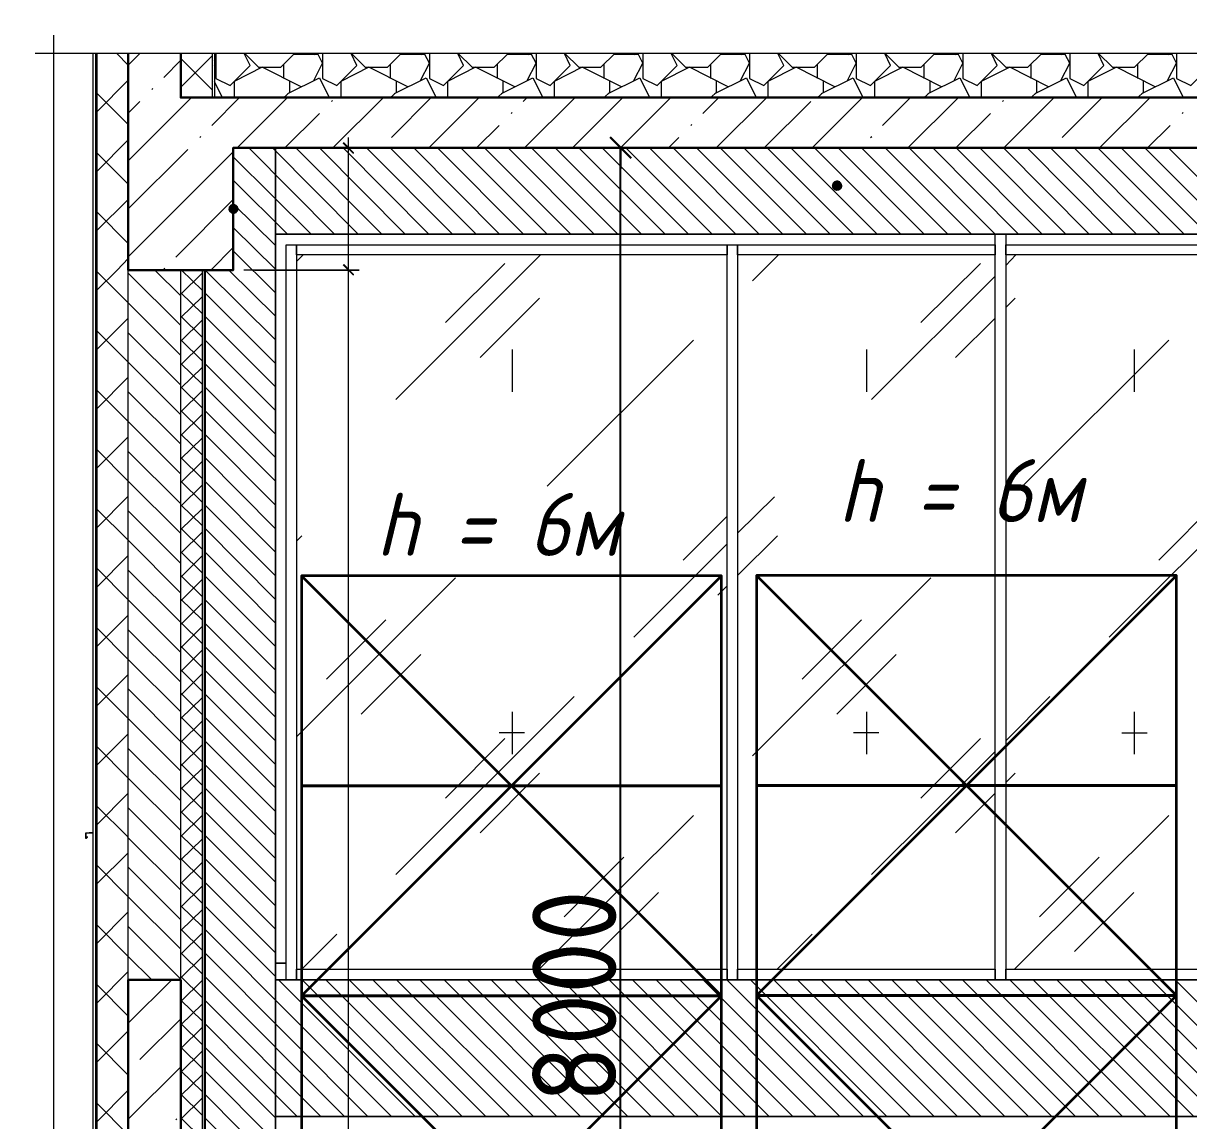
# Model space of a CAD drawing. Header units: millimetres. Extents: x -356862 to 418287, y 0 to 839748.
# Drawn here: x 315538 to 321085, y 800855 to 806081 of the extents above; entities that cross this region are included whole.
import ezdxf

# ---------------------------------------------------------------- set-up
doc = ezdxf.new("R2010")
doc.units = ezdxf.units.MM
doc.layers.add('0) строит. леса', color=20, linetype='Continuous', lineweight=30)
doc.layers.add('PDF _Геометрия', color=7, linetype='Continuous', true_color=0xbababa)
doc.layers.add('PDF _Сплошная заливка', color=7, linetype='Continuous', true_color=0xf50000)
doc.styles.add('ISOCPEUR_I', font='isocpeui.ttf', dxfattribs={"width": 0.9, "height": 2.5})
doc.styles.add('СПДС', font='isocpeur.ttf', dxfattribs={"width": 0.9})
doc.dimstyles.new('Размера А3', dxfattribs={"dimtxt": 200, "dimasz": 100, "dimexe": 70, "dimexo": 100, "dimgap": 20, "dimtad": 1, "dimdec": 0, "dimrnd": 10, "dimzin": 0, "dimdsep": 46, "dimtxsty": 'СПДС', "dimblk": 'ARROWHEAD_6', "dimcen": 1, "dimclrd": 256, "dimclre": 256, "dimclrt": 256, "dimazin": 0, "dimtfac": 1, "dimtdec": 0, "dimtmove": 2, "dimatfit": 3, "dimfxl": 1, "dimtolj": 1, "dimtzin": 0, "dimarcsym": 0})

# ---------------------------------------------------------------- blocks, each defined once
blk = doc.blocks.new('ARROWHEAD_6')
at = {"color": 0, "linetype": 'Continuous'}
for p, q in [((0, 0), (-1, 0)), ((-0.5, -0.5), (0.5, 0.5))]:
    blk.add_line(p, q, dxfattribs=at)
blk = doc.blocks.new('*D14016')
at = {"layer": '0) строит. леса', "lineweight": -2, "transparency": 16777216}
for p, q in [((318844.4, 805488), (318310.7, 805488)), ((318844.4, 797405.5), (318310.7, 797405.5))]:
    blk.add_line(p, q, dxfattribs=at)
at = {"layer": '0) строит. леса', "color": 18, "lineweight": -2, "true_color": 0x000000, "transparency": 16777216}
blk.add_line((318380.7, 797505.5), (318380.7, 805388), dxfattribs=at)
at = {"layer": 'Defpoints', "color": 0, "transparency": 16777216}
for p in [(318380.7, 805488), (318944.4, 805488), (318944.4, 797405.5)]:
    blk.add_point(p, dxfattribs=at)
at = {"layer": '0) строит. леса', "color": 18, "lineweight": -2, "true_color": 0x000000, "transparency": 16777216, "xscale": 100, "yscale": 100, "zscale": 100}
for p, rotation in [((318380.7, 805488), 90), ((318380.7, 797405.5), 270)]:
    blk.add_blockref('ARROWHEAD_6', p, dxfattribs=dict(at, rotation=rotation))
at = {"layer": '0) строит. леса', "color": 18, "true_color": 0x000000, "transparency": 16777216, "insert": (318160.7, 801446.8), "char_height": 400, "attachment_point": 5, "rotation": 90, "style": 'СПДС'}
blk.add_mtext('\\A1;8000', dxfattribs=at)

msp = doc.modelspace()

# ---------------------------------------------------------------- linework, layer by layer
at = {"color": 1, "lineweight": 35}
for points in [[(316861.5817, 802449.4637), (318861.5817, 802449.4637), (318861.5817, 803449.4637), (316861.5817, 803449.4637)], [(319027.3804, 802451.3377), (321027.3804, 802451.3377), (321027.3804, 803451.3377), (319027.3804, 803451.3377)], [(316861.5817, 801449.4637), (318861.5817, 801449.4637), (318861.5817, 802449.4637), (316861.5817, 802449.4637)], [(319027.3804, 801451.3377), (321027.3804, 801451.3377), (321027.3804, 802451.3377), (319027.3804, 802451.3377)], [(316861.5817, 800449.4637), (318861.5817, 800449.4637), (318861.5817, 801449.4637), (316861.5817, 801449.4637)], [(319027.3804, 800451.3377), (321027.3804, 800451.3377), (321027.3804, 801451.3377), (319027.3804, 801451.3377)]]:
    msp.add_lwpolyline(points, close=True, dxfattribs=at)
for points in [[(316861.5817, 801449.4637), (318861.5817, 803449.4637)], [(316861.5817, 803449.4637), (318861.5817, 801449.4637)], [(319027.3804, 801451.3377), (321027.3804, 803451.3377)], [(319027.3804, 803451.3377), (321027.3804, 801451.3377)], [(316861.5817, 799449.4637), (318861.5817, 801449.4637)], [(316861.5817, 801449.4637), (318861.5817, 799449.4637)], [(319027.3804, 799451.3377), (321027.3804, 801451.3377)], [(319027.3804, 801451.3377), (321027.3804, 799451.3377)]]:
    msp.add_lwpolyline(points, dxfattribs=at)
at = {"layer": 'PDF _Геометрия', "color": 7, "lineweight": 5}
for points in [[(332691.1638, 805936.7764), (332604.3695, 805936.7764), (324214.9542, 805936.7764), (324178.9663, 806080.728), (324106.9905, 805790.7078), (324071.0026, 805936.7764), (315681.5872, 805936.7764), (315594.7929, 805936.7764)], [(315681.5872, 806023.5707), (315681.5872, 805936.7764), (315681.5872, 799456.8369), (315537.6356, 799420.849), (315825.5388, 799348.8732), (315681.5872, 799312.8853), (315681.5872, 792835.0627), (315681.5872, 792748.2683)], [(315886.93, 805936.7764), (315886.93, 798895.849), (315886.93, 798144.3369), (315886.93, 798616.4135), (315886.93, 798646.0506), (315681.5872, 798641.8167)], [(315867.8776, 805936.7764), (315867.8776, 798895.849), (315886.93, 798895.849)], [(315882.6961, 798895.849), (315882.6961, 805936.7764)], [(316037.2324, 804905.8288), (316037.2324, 805487.9861)], [(316737.938, 805487.9861), (316737.938, 805077.3006), (321539.1477, 805077.3006)], [(316788.7445, 801605.5264), (316737.938, 801605.5264)], [(321539.1477, 801525.0828), (316737.938, 801525.0828), (316737.938, 800875.1836), (321539.1477, 800875.1836)]]:
    msp.add_lwpolyline(points, dxfattribs=at)
at = {"layer": 'PDF _Геометрия', "color": 8, "lineweight": 9, "true_color": 0x808080}
for points in [[(315982.1921, 805936.7764), (316037.2324, 805881.7361), (316092.2727, 805936.7764)], [(316454.2687, 805936.7764), (316454.2687, 805818.228), (316522.0106, 805784.357), (316617.2727, 805879.6191), (316589.7526, 805936.7764)], [(316591.8695, 805936.7764), (316657.4945, 805871.1514), (316763.3413, 805871.1514), (316828.9663, 805936.7764)], [(316919.9945, 805807.6433), (316962.3332, 805890.2038), (316941.1638, 805932.5425), (316826.8493, 805932.5425)], [(316917.8776, 805936.7764), (316924.2284, 805932.5425), (316928.4622, 805936.7764)], [(316962.3332, 805936.7764), (316962.3332, 805818.228), (317030.0751, 805784.357), (317125.3372, 805879.6191), (317097.8171, 805936.7764)], [(317099.934, 805936.7764), (317165.559, 805871.1514), (317271.4058, 805871.1514), (317337.0308, 805936.7764)], [(317428.059, 805807.6433), (317470.3977, 805890.2038), (317449.2284, 805932.5425), (317334.9138, 805932.5425)], [(317425.9421, 805936.7764), (317434.4098, 805932.5425), (317436.5268, 805936.7764)], [(317470.3977, 805936.7764), (317470.3977, 805818.228), (317538.1397, 805784.357), (317633.4018, 805879.6191), (317605.8816, 805936.7764)], [(317607.9985, 805936.7764), (317673.6235, 805871.1514), (317779.4703, 805871.1514), (317845.0953, 805936.7764)], [(317936.1235, 805807.6433), (317978.4622, 805890.2038), (317957.2929, 805932.5425), (317842.9784, 805932.5425)], [(317934.0066, 805936.7764), (317942.4743, 805932.5425), (317944.5913, 805936.7764)], [(317978.4622, 805936.7764), (317978.4622, 805818.228), (318046.2042, 805784.357), (318141.4663, 805879.6191), (318113.9461, 805936.7764)], [(318116.063, 805936.7764), (318181.688, 805871.1514), (318287.5348, 805871.1514), (318353.1598, 805936.7764)], [(318444.188, 805807.6433), (318486.5268, 805890.2038), (318465.3574, 805932.5425), (318351.0429, 805932.5425)], [(318442.0711, 805936.7764), (318450.5388, 805932.5425), (318452.6558, 805936.7764)], [(318486.5268, 805936.7764), (318486.5268, 805818.228), (318554.2687, 805784.357), (318649.5308, 805879.6191), (318622.0106, 805936.7764)], [(318624.1276, 805936.7764), (318689.7526, 805871.1514), (318795.5993, 805871.1514), (318861.2243, 805936.7764)], [(318952.2526, 805807.6433), (318994.5913, 805890.2038), (318973.4219, 805932.5425), (318859.1074, 805932.5425)], [(318950.1356, 805936.7764), (318958.6034, 805932.5425), (318960.7203, 805936.7764)], [(318994.5913, 805936.7764), (318994.5913, 805818.228), (319062.3332, 805784.357), (319157.5953, 805879.6191), (319130.0751, 805936.7764)], [(319132.1921, 805936.7764), (319197.8171, 805871.1514), (319303.6638, 805871.1514), (319369.2888, 805936.7764)], [(319460.3171, 805807.6433), (319502.6558, 805890.2038), (319481.4864, 805932.5425), (319367.1719, 805932.5425)], [(319458.2001, 805936.7764), (319466.6679, 805932.5425), (319468.7848, 805936.7764)], [(319502.6558, 805936.7764), (319502.6558, 805818.228), (319570.3977, 805784.357), (319665.6598, 805879.6191), (319638.1397, 805936.7764)], [(319640.2566, 805936.7764), (319705.8816, 805871.1514), (319811.7284, 805871.1514), (319877.3534, 805936.7764)], [(319968.3816, 805807.6433), (320010.7203, 805890.2038), (319989.5509, 805932.5425), (319875.2364, 805932.5425)], [(319966.2647, 805936.7764), (319974.7324, 805932.5425), (319976.8493, 805936.7764)], [(320010.7203, 805936.7764), (320010.7203, 805818.228), (320078.4622, 805784.357), (320173.7243, 805879.6191), (320146.2042, 805936.7764)], [(320148.3211, 805936.7764), (320213.9461, 805871.1514), (320319.7929, 805871.1514), (320385.4179, 805936.7764)], [(320476.4461, 805807.6433), (320518.7848, 805890.2038), (320497.6155, 805932.5425), (320383.3009, 805932.5425)], [(320474.3292, 805936.7764), (320482.7969, 805932.5425), (320484.9138, 805936.7764)], [(320518.7848, 805936.7764), (320518.7848, 805818.228), (320586.5268, 805784.357), (320681.7888, 805879.6191), (320654.2687, 805936.7764)], [(320656.3856, 805936.7764), (320722.0106, 805871.1514), (320827.8574, 805871.1514), (320893.4824, 805936.7764)], [(320984.5106, 805807.6433), (321026.8493, 805890.2038), (321005.68, 805932.5425), (320891.3655, 805932.5425)], [(320982.3937, 805936.7764), (320990.8614, 805932.5425), (320992.9784, 805936.7764)], [(321026.8493, 805936.7764), (321026.8493, 805818.228), (321094.5913, 805784.357), (321191.9703, 805879.6191), (321162.3332, 805936.7764)], [(316206.5872, 805822.4619), (316287.0308, 805905.0224)], [(316287.0308, 805775.8893), (316437.3332, 805926.1917)], [(316437.3332, 805763.1877), (316287.0308, 805913.4901)], [(316447.9179, 805879.6191), (316454.2687, 805890.2038), (316447.9179, 805902.9054)], [(316778.1598, 805818.228), (316778.1598, 805883.853)], [(317286.2243, 805818.228), (317286.2243, 805883.853)], [(317794.2888, 805818.228), (317794.2888, 805883.853)], [(318302.3534, 805818.228), (318302.3534, 805883.853)], [(318810.4179, 805818.228), (318810.4179, 805883.853)], [(319318.4824, 805818.228), (319318.4824, 805883.853)], [(319826.5469, 805818.228), (319826.5469, 805883.853)], [(320334.6114, 805818.228), (320334.6114, 805883.853)], [(320842.6759, 805818.228), (320842.6759, 805883.853)], [(316860.7203, 805778.0062), (316674.43, 805871.1514), (316541.063, 805803.4094), (316541.063, 805727.1998)], [(316797.2122, 805746.2522), (316947.5147, 805820.3449), (316994.0872, 805727.1998)], [(317368.7848, 805778.0062), (317182.4945, 805871.1514), (317049.1276, 805803.4094), (317049.1276, 805727.1998)], [(317305.2768, 805746.2522), (317455.5792, 805820.3449), (317502.1518, 805727.1998)], [(317876.8493, 805778.0062), (317690.559, 805871.1514), (317557.1921, 805803.4094), (317557.1921, 805727.1998)], [(317813.3413, 805746.2522), (317963.6437, 805820.3449), (318010.2163, 805727.1998)], [(318384.9138, 805778.0062), (318198.6235, 805871.1514), (318065.2566, 805803.4094), (318065.2566, 805727.1998)], [(318321.4058, 805746.2522), (318471.7082, 805820.3449), (318518.2808, 805727.1998)], [(318892.9784, 805778.0062), (318708.805, 805871.1514), (318573.3211, 805803.4094), (318573.3211, 805727.1998)], [(318829.4703, 805746.2522), (318979.7727, 805820.3449), (319026.3453, 805727.1998)], [(319401.0429, 805778.0062), (319216.8695, 805871.1514), (319081.3856, 805803.4094), (319081.3856, 805727.1998)], [(319337.5348, 805746.2522), (319487.8372, 805820.3449), (319534.4098, 805727.1998)], [(319909.1074, 805778.0062), (319724.934, 805871.1514), (319589.4501, 805803.4094), (319589.4501, 805727.1998)], [(319845.5993, 805746.2522), (319995.9018, 805820.3449), (320042.4743, 805727.1998)], [(320417.1719, 805778.0062), (320232.9985, 805871.1514), (320097.5147, 805803.4094), (320097.5147, 805727.1998)], [(320353.6638, 805746.2522), (320503.9663, 805820.3449), (320550.5388, 805727.1998)], [(320925.2364, 805778.0062), (320741.063, 805871.1514), (320605.5792, 805803.4094), (320605.5792, 805727.1998)], [(320861.7284, 805746.2522), (321012.0308, 805820.3449), (321058.6034, 805727.1998)], [(315886.93, 805659.4578), (316037.2324, 805809.7603)], [(316149.43, 805765.3046), (316153.6638, 805769.5385)], [(316486.0227, 805727.1998), (316447.9179, 805801.2925)], [(316778.1598, 805727.1998), (316805.68, 805752.603), (316805.68, 805805.5264)], [(317286.2243, 805727.1998), (317313.7445, 805752.603), (317313.7445, 805805.5264)], [(317794.2888, 805727.1998), (317821.809, 805752.603), (317821.809, 805805.5264)], [(318302.3534, 805727.1998), (318329.8735, 805752.603), (318329.8735, 805805.5264)], [(318810.4179, 805727.1998), (318837.938, 805752.603), (318837.938, 805805.5264)], [(319318.4824, 805727.1998), (319346.0026, 805752.603), (319346.0026, 805805.5264)], [(319826.5469, 805727.1998), (319854.0671, 805752.603), (319854.0671, 805805.5264)], [(320334.6114, 805727.1998), (320362.1316, 805752.603), (320362.1316, 805805.5264)], [(320842.6759, 805727.1998), (320870.1961, 805752.603), (320870.1961, 805805.5264)], [(316037.2324, 805598.0667), (315886.93, 805748.3691)], [(316037.2324, 805426.5949), (316098.6235, 805487.9861), (316337.8372, 805727.1998)], [(316435.2163, 805593.8328), (316566.4663, 805727.1998)], [(316555.8816, 805487.9861), (316795.0953, 805727.1998)], [(317004.6719, 805708.1474), (317008.9058, 805712.3812)], [(317011.0227, 805487.9861), (317252.3534, 805727.1998)], [(317290.4582, 805536.6756), (317478.8655, 805727.1998)], [(317468.2808, 805487.9861), (317707.4945, 805727.1998)], [(317917.0711, 805708.1474), (317936.1235, 805727.1998)], [(317923.4219, 805487.9861), (318164.7526, 805727.1998)], [(318152.0509, 805487.9861), (318391.2647, 805727.1998)], [(318380.68, 805487.9861), (318619.8937, 805727.1998)], [(318772.313, 805650.9901), (318848.5227, 805727.1998)], [(318835.8211, 805487.9861), (319077.1518, 805727.1998)], [(319293.0792, 805487.9861), (319532.2929, 805727.1998)], [(319627.555, 805593.8328), (319760.9219, 805727.1998)], [(319748.2203, 805487.9861), (319989.5509, 805727.1998)], [(320199.1276, 805708.1474), (320203.3614, 805712.3812)], [(320205.4784, 805487.9861), (320444.6921, 805727.1998)], [(320482.7969, 805536.6756), (320673.3211, 805727.1998)], [(320660.6195, 805487.9861), (320901.9501, 805727.1998)], [(316037.2324, 805653.107), (316092.2727, 805708.1474)], [(317859.9138, 805650.9901), (317864.1477, 805655.224)], [(319064.4501, 805487.9861), (319286.7284, 805708.1474)], [(321054.3695, 805650.9901), (321058.6034, 805655.224)], [(316782.3937, 805487.9861), (316947.5147, 805650.9901)], [(318715.1558, 805593.8328), (318719.3897, 805598.0667)], [(319976.8493, 805487.9861), (320141.9703, 805650.9901)], [(317694.7929, 805487.9861), (317802.7566, 805593.8328)], [(320889.2485, 805487.9861), (320997.2122, 805593.8328)], [(315886.93, 805375.7885), (316037.2324, 805526.0909)], [(316378.059, 805536.6756), (316382.2929, 805540.9094)], [(318609.309, 805487.9861), (318657.9985, 805536.6756)], [(319570.3977, 805536.6756), (319576.7485, 805540.9094)], [(316037.2324, 805314.3974), (315886.93, 805464.6998)], [(316037.2324, 805197.9659), (316320.9018, 805479.5183)], [(316037.2324, 804969.3369), (316536.8292, 805468.9336)], [(315886.93, 805094.2361), (316037.2324, 805242.4215)], [(316263.7445, 804967.2199), (316536.8292, 805242.4215)], [(316037.2324, 805032.8449), (315886.93, 805183.1474)], [(316430.9824, 804905.8288), (316536.8292, 805013.7925)], [(315886.93, 804810.5667), (315984.309, 804905.8288), (316037.2324, 804960.8691)], [(316287.0308, 804499.3772), (316037.2324, 804749.1756), (315886.93, 804899.478)], [(316287.0308, 804641.2119), (316037.2324, 804891.0103)], [(316287.0308, 804783.0465), (316164.2485, 804905.8288)], [(316206.5872, 804910.0627), (316210.8211, 804914.2965)], [(315886.93, 804526.8974), (316037.2324, 804677.1998)], [(316287.0308, 804215.7078), (316037.2324, 804467.6232), (315886.93, 804615.8086)], [(316287.0308, 804357.5425), (316037.2324, 804607.3409)], [(315886.93, 804245.3449), (316037.2324, 804395.6474)], [(316287.0308, 803934.1554), (316037.2324, 804183.9538), (315886.93, 804334.2562)], [(316287.0308, 804075.9901), (316037.2324, 804325.7885)], [(315886.93, 803961.6756), (316037.2324, 804111.978)], [(316287.0308, 803650.4861), (316037.2324, 803900.2844), (315886.93, 804050.5869)], [(316287.0308, 803792.3207), (316037.2324, 804042.1191)], [(315886.93, 803678.0062), (316037.2324, 803828.3086)], [(316287.0308, 803366.8167), (316037.2324, 803618.732), (315886.93, 803766.9175)], [(316287.0308, 803508.6514), (316037.2324, 803758.4498)], [(315886.93, 803396.4538), (316037.2324, 803546.7562)], [(316287.0308, 803085.2643), (316037.2324, 803335.0627), (315886.93, 803485.3651)], [(316287.0308, 803227.099), (316037.2324, 803476.8974)], [(315886.93, 803112.7844), (316037.2324, 803263.0869)], [(316287.0308, 802801.5949), (316037.2324, 803051.3933), (315886.93, 803201.6957)], [(316287.0308, 802943.4296), (316037.2324, 803193.228)], [(315886.93, 802831.232), (316037.2324, 802979.4175)], [(316287.0308, 802520.0425), (316037.2324, 802769.8409), (315886.93, 802920.1433)], [(316287.0308, 802659.7603), (316037.2324, 802911.6756)], [(315886.93, 802547.5627), (316037.2324, 802697.8651)], [(316287.0308, 802236.3732), (316037.2324, 802486.1715), (315886.93, 802636.474)], [(316287.0308, 802378.2078), (316037.2324, 802628.0062)], [(315886.93, 802263.8933), (316037.2324, 802414.1957)], [(316287.0308, 801952.7038), (316037.2324, 802202.5022), (316035.1155, 802206.7361), (315886.93, 802352.8046)], [(316287.0308, 802094.5385), (316037.2324, 802344.3369)], [(315886.93, 801982.3409), (316037.2324, 802130.5264)], [(316287.0308, 801671.1514), (316037.2324, 801920.9498), (315886.93, 802071.2522)], [(316287.0308, 801810.8691), (316037.2324, 802062.7844)], [(315886.93, 801698.6715), (316037.2324, 801848.974)], [(316149.43, 801525.0828), (316037.2324, 801637.2804), (315886.93, 801787.5828)], [(316287.0308, 801529.3167), (316037.2324, 801779.1151)], [(315886.93, 801415.0022), (316037.2324, 801565.3046)], [(316037.2324, 801353.6111), (315886.93, 801503.9135)], [(316037.2324, 801319.7401), (316244.6921, 801525.0828)], [(316092.2727, 801146.1514), (316287.0308, 801340.9094)], [(315886.93, 801133.4498), (316037.2324, 801283.7522)], [(316037.2324, 801072.0586), (315886.93, 801222.3611)], [(316037.2324, 800862.482), (316287.0308, 801112.2804)], [(316037.2324, 801091.1111), (316039.3493, 801093.228)], [(315886.93, 800849.7804), (316037.2324, 801000.0828)], [(316037.2324, 800788.3893), (315886.93, 800938.6917)], [(316263.7445, 800860.3651), (316267.9784, 800864.599)]]:
    msp.add_lwpolyline(points, dxfattribs=at)
at = {"layer": 'PDF _Геометрия', "color": 7, "lineweight": 30}
for points in [[(316037.2324, 805936.7764), (316037.2324, 805727.1998), (316037.2324, 805487.9861), (316037.2324, 804905.8288), (316536.8292, 804905.8288), (316536.8292, 805487.9861), (321539.1477, 805487.9861), (321539.1477, 804526.8974), (322038.7445, 804526.8974), (322038.7445, 805487.9861), (326238.7445, 805487.9861), (326238.7445, 804526.8974), (326740.4582, 804526.8974), (326740.4582, 805487.9861), (329839.6518, 805487.9861), (329839.6518, 804526.8974), (330341.3655, 804526.8974), (330341.3655, 805487.9861), (332604.3695, 805487.9861)], [(332604.3695, 805727.1998), (316287.0308, 805727.1998), (316287.0308, 805936.7764)]]:
    msp.add_lwpolyline(points, dxfattribs=at)
at = {"layer": 'PDF _Геометрия', "color": 7, "lineweight": 9}
for points in [[(316437.3332, 805936.7764), (316437.3332, 805727.1998)], [(316737.938, 797405.5264), (316737.938, 805487.9861)], [(316037.2324, 801525.0828), (316037.2324, 804905.8288)], [(316287.0308, 801525.0828), (316287.0308, 804905.8288)], [(316737.938, 801605.5264), (316788.7445, 801605.5264)]]:
    msp.add_lwpolyline(points, dxfattribs=at)
at = {"layer": 'PDF _Геометрия', "color": 7, "lineweight": 20}
msp.add_lwpolyline([(316447.9179, 805936.7764), (316447.9179, 805727.1998)], dxfattribs=at)
at = {"layer": 'PDF _Геометрия', "color": 161, "lineweight": 9, "true_color": 0x7f9fff}
for points in [[(316401.3453, 804905.8288), (316536.8292, 804905.8288), (316536.8292, 805487.9861), (321539.1477, 805487.9861), (321539.1477, 805077.3006), (316737.938, 805077.3006), (316737.938, 801525.0828), (321539.1477, 801525.0828), (321539.1477, 800875.1836), (316737.938, 800875.1836), (316737.938, 797405.5264), (316401.3453, 797405.5264)], [(316287.0308, 804905.8288), (316388.6437, 804905.8288), (316388.6437, 797405.5264), (316287.0308, 797405.5264)]]:
    msp.add_lwpolyline(points, close=True, dxfattribs=at)
at = {"layer": 'PDF _Геометрия', "color": 7, "lineweight": 18}
for points in [[(316587.6356, 805487.9861), (317135.9219, 805487.9861)], [(317085.1155, 804857.1393), (317085.1155, 805536.6756)], [(317085.1155, 797354.7199), (317085.1155, 804956.6353)], [(316638.4421, 804905.8288), (317135.9219, 804905.8288), (316587.6356, 804905.8288)]]:
    msp.add_lwpolyline(points, dxfattribs=at)
at = {"layer": 'PDF _Геометрия', "color": 161, "lineweight": 9, "true_color": 0x7f9fff}
for points in [[(317019.4905, 805077.3006), (316610.9219, 805487.9861)], [(317131.688, 805077.3006), (316723.1195, 805487.9861)], [(317243.8856, 805077.3006), (316835.3171, 805487.9861)], [(317356.0832, 805077.3006), (316947.5147, 805487.9861)], [(317468.2808, 805077.3006), (317059.7122, 805487.9861)], [(317580.4784, 805077.3006), (317171.9098, 805487.9861)], [(317692.6759, 805077.3006), (317284.1074, 805487.9861)], [(317804.8735, 805077.3006), (317396.305, 805487.9861)], [(317919.188, 805077.3006), (317508.5026, 805487.9861)], [(318031.3856, 805077.3006), (317620.7001, 805487.9861)], [(318143.5832, 805077.3006), (317732.8977, 805487.9861)], [(318255.7808, 805077.3006), (317845.0953, 805487.9861)], [(318367.9784, 805077.3006), (317957.2929, 805487.9861)], [(318480.1759, 805077.3006), (318069.4905, 805487.9861)], [(318592.3735, 805077.3006), (318181.688, 805487.9861)], [(318704.5711, 805077.3006), (318293.8856, 805487.9861)], [(318816.7687, 805077.3006), (318406.0832, 805487.9861)], [(318928.9663, 805077.3006), (318518.2808, 805487.9861)], [(319041.1638, 805077.3006), (318630.4784, 805487.9861)], [(319153.3614, 805077.3006), (318742.6759, 805487.9861)], [(319265.559, 805077.3006), (318854.8735, 805487.9861)], [(319377.7566, 805077.3006), (318967.0711, 805487.9861)], [(319489.9542, 805077.3006), (319079.2687, 805487.9861)], [(319602.1518, 805077.3006), (319191.4663, 805487.9861)], [(319714.3493, 805077.3006), (319303.6638, 805487.9861)], [(319826.5469, 805077.3006), (319415.8614, 805487.9861)], [(319938.7445, 805077.3006), (319528.059, 805487.9861)], [(320050.9421, 805077.3006), (319640.2566, 805487.9861)], [(320163.1397, 805077.3006), (319754.5711, 805487.9861)], [(320275.3372, 805077.3006), (319866.7687, 805487.9861)], [(320387.5348, 805077.3006), (319978.9663, 805487.9861)], [(320499.7324, 805077.3006), (320091.1638, 805487.9861)], [(320611.93, 805077.3006), (320203.3614, 805487.9861)], [(320724.1276, 805077.3006), (320315.559, 805487.9861)], [(320836.3251, 805077.3006), (320427.7566, 805487.9861)], [(320948.5227, 805077.3006), (320539.9542, 805487.9861)], [(321062.8372, 805077.3006), (320652.1518, 805487.9861)], [(321175.0348, 805077.3006), (320764.3493, 805487.9861)], [(321287.2324, 805077.3006), (320876.5469, 805487.9861)], [(321399.43, 805077.3006), (320988.7445, 805487.9861)], [(316907.2929, 805077.3006), (316536.8292, 805445.6474)], [(316795.0953, 805077.3006), (316536.8292, 805333.4498)], [(316737.938, 805022.2603), (316536.8292, 805221.2522)], [(316737.938, 804910.0627), (316536.8292, 805109.0546)], [(316737.938, 804797.8651), (316536.8292, 804996.857)], [(316388.6437, 804810.5667), (316291.2647, 804905.8288), (316287.0308, 804903.7119)], [(316388.6437, 804891.0103), (316287.0308, 804791.5143)], [(316737.938, 804573.4699), (316403.4622, 804905.8288)], [(316737.938, 804685.6675), (316515.6598, 804905.8288)], [(316388.6437, 804698.3691), (316287.0308, 804797.8651)], [(316388.6437, 804778.8127), (316287.0308, 804679.3167)], [(316737.938, 804461.2724), (316401.3453, 804797.8651)], [(316388.6437, 804586.1715), (316287.0308, 804685.6675)], [(316388.6437, 804666.6151), (316287.0308, 804567.1191)], [(316737.938, 804349.0748), (316401.3453, 804685.6675)], [(316388.6437, 804473.974), (316287.0308, 804573.4699)], [(316388.6437, 804554.4175), (316287.0308, 804454.9215)], [(316737.938, 804236.8772), (316401.3453, 804573.4699)], [(316388.6437, 804361.7764), (316287.0308, 804461.2724)], [(316388.6437, 804442.2199), (316287.0308, 804342.724)], [(316737.938, 804124.6796), (316401.3453, 804461.2724)], [(316388.6437, 804249.5788), (316287.0308, 804349.0748)], [(316388.6437, 804330.0224), (316287.0308, 804230.5264)], [(316737.938, 804012.482), (316401.3453, 804349.0748)], [(316388.6437, 804137.3812), (316287.0308, 804236.8772)], [(316388.6437, 804217.8248), (316287.0308, 804118.3288)], [(316737.938, 803900.2844), (316401.3453, 804236.8772)], [(316388.6437, 804025.1836), (316287.0308, 804124.6796)], [(316388.6437, 804105.6272), (316287.0308, 804006.1312)], [(316737.938, 803785.9699), (316401.3453, 804124.6796)], [(316388.6437, 803912.9861), (316287.0308, 804012.482)], [(316388.6437, 803993.4296), (316287.0308, 803893.9336)], [(316737.938, 803673.7724), (316401.3453, 804012.482)], [(316388.6437, 803800.7885), (316287.0308, 803900.2844)], [(316388.6437, 803881.232), (316287.0308, 803781.7361)], [(316737.938, 803561.5748), (316401.3453, 803900.2844)], [(316388.6437, 803688.5909), (316287.0308, 803788.0869)], [(316388.6437, 803769.0344), (316287.0308, 803669.5385)], [(316737.938, 803449.3772), (316401.3453, 803788.0869)], [(316388.6437, 803576.3933), (316287.0308, 803675.8893)], [(316388.6437, 803656.8369), (316287.0308, 803557.3409)], [(316737.938, 803337.1796), (316401.3453, 803675.8893)], [(316388.6437, 803464.1957), (316287.0308, 803563.6917)], [(316737.938, 803224.982), (316401.3453, 803563.6917)], [(316388.6437, 803544.6393), (316287.0308, 803443.0264)], [(316388.6437, 803351.9982), (316287.0308, 803451.4941)], [(316737.938, 803112.7844), (316401.3453, 803449.3772)], [(316388.6437, 803432.4417), (316287.0308, 803330.8288)], [(316388.6437, 803239.8006), (316287.0308, 803339.2965)], [(316737.938, 803000.5869), (316401.3453, 803337.1796)], [(316388.6437, 803320.2441), (316287.0308, 803218.6312)], [(316388.6437, 803127.603), (316287.0308, 803227.099)], [(316737.938, 802888.3893), (316401.3453, 803224.982)], [(316388.6437, 803208.0465), (316287.0308, 803106.4336)], [(316388.6437, 803013.2885), (316287.0308, 803114.9014)], [(316737.938, 802776.1917), (316401.3453, 803112.7844)], [(316388.6437, 803095.849), (316287.0308, 802994.2361)], [(316388.6437, 802901.0909), (316287.0308, 803002.7038)], [(316737.938, 802663.9941), (316401.3453, 803000.5869)], [(316388.6437, 802983.6514), (316287.0308, 802882.0385)], [(316388.6437, 802788.8933), (316287.0308, 802890.5062)], [(316737.938, 802551.7965), (316401.3453, 802888.3893)], [(316388.6437, 802869.3369), (316287.0308, 802769.8409)], [(316388.6437, 802676.6957), (316287.0308, 802778.3086)], [(316737.938, 802439.599), (316401.3453, 802776.1917)], [(316388.6437, 802757.1393), (316287.0308, 802657.6433)], [(316388.6437, 802564.4982), (316287.0308, 802666.1111)], [(316737.938, 802327.4014), (316401.3453, 802663.9941)], [(316388.6437, 802644.9417), (316287.0308, 802545.4457)], [(316388.6437, 802452.3006), (316287.0308, 802553.9135)], [(316737.938, 802215.2038), (316401.3453, 802551.7965)], [(316388.6437, 802532.7441), (316287.0308, 802433.2482)], [(316388.6437, 802340.103), (316287.0308, 802441.7159)], [(316737.938, 802103.0062), (316401.3453, 802439.599)], [(316388.6437, 802420.5465), (316287.0308, 802321.0506)], [(316388.6437, 802227.9054), (316287.0308, 802327.4014)], [(316737.938, 801990.8086), (316401.3453, 802327.4014)], [(316388.6437, 802308.349), (316287.0308, 802208.853)], [(316388.6437, 802115.7078), (316287.0308, 802215.2038)], [(316737.938, 801878.6111), (316401.3453, 802215.2038)], [(316388.6437, 802196.1514), (316287.0308, 802096.6554)], [(316388.6437, 802003.5103), (316287.0308, 802103.0062)], [(316737.938, 801766.4135), (316401.3453, 802103.0062)], [(316388.6437, 802083.9538), (316287.0308, 801984.4578)], [(316388.6437, 801891.3127), (316287.0308, 801990.8086)], [(316388.6437, 801971.7562), (316287.0308, 801872.2603)], [(316737.938, 801654.2159), (316401.3453, 801990.8086)], [(316388.6437, 801779.1151), (316287.0308, 801878.6111)], [(316388.6437, 801859.5586), (316287.0308, 801760.0627)], [(316737.938, 801542.0183), (316401.3453, 801878.6111)], [(316388.6437, 801666.9175), (316287.0308, 801766.4135)], [(316388.6437, 801747.3611), (316287.0308, 801647.8651)], [(317290.4582, 800875.1836), (316401.3453, 801766.4135)], [(316388.6437, 801554.7199), (316287.0308, 801654.2159)], [(316388.6437, 801635.1635), (316287.0308, 801535.6675)], [(317178.2606, 800875.1836), (316401.3453, 801654.2159)], [(316388.6437, 801442.5224), (316287.0308, 801542.0183)], [(316388.6437, 801522.9659), (316287.0308, 801423.4699)], [(317066.063, 800875.1836), (316401.3453, 801542.0183)], [(317402.6558, 800875.1836), (316752.7566, 801525.0828)], [(317514.8534, 800875.1836), (316864.9542, 801525.0828)], [(317627.0509, 800875.1836), (316977.1518, 801525.0828)], [(317739.2485, 800875.1836), (317089.3493, 801525.0828)], [(317853.563, 800875.1836), (317201.5469, 801525.0828)], [(317965.7606, 800875.1836), (317313.7445, 801525.0828)], [(318077.9582, 800875.1836), (317425.9421, 801525.0828)], [(318190.1558, 800875.1836), (317540.2566, 801525.0828)], [(318302.3534, 800875.1836), (317652.4542, 801525.0828)], [(318414.5509, 800875.1836), (317764.6518, 801525.0828)], [(318526.7485, 800875.1836), (317876.8493, 801525.0828)], [(318638.9461, 800875.1836), (317989.0469, 801525.0828)], [(318751.1437, 800875.1836), (318101.2445, 801525.0828)], [(318863.3413, 800875.1836), (318213.4421, 801525.0828)], [(318975.5388, 800875.1836), (318325.6397, 801525.0828)], [(319087.7364, 800875.1836), (318437.8372, 801525.0828)], [(319199.934, 800875.1836), (318550.0348, 801525.0828)], [(319312.1316, 800875.1836), (318662.2324, 801525.0828)], [(319424.3292, 800875.1836), (318774.43, 801525.0828)], [(319536.5268, 800875.1836), (318886.6276, 801525.0828)], [(319648.7243, 800875.1836), (318998.8251, 801525.0828)], [(319760.9219, 800875.1836), (319111.0227, 801525.0828)], [(319873.1195, 800875.1836), (319223.2203, 801525.0828)], [(319985.3171, 800875.1836), (319335.4179, 801525.0828)], [(320097.5147, 800875.1836), (319447.6155, 801525.0828)], [(320209.7122, 800875.1836), (319559.813, 801525.0828)], [(320321.9098, 800875.1836), (319672.0106, 801525.0828)], [(320434.1074, 800875.1836), (319784.2082, 801525.0828)], [(320546.305, 800875.1836), (319896.4058, 801525.0828)], [(320658.5026, 800875.1836), (320008.6034, 801525.0828)], [(320770.7001, 800875.1836), (320120.8009, 801525.0828)], [(320882.8977, 800875.1836), (320232.9985, 801525.0828)], [(320997.2122, 800875.1836), (320345.1961, 801525.0828)], [(321109.4098, 800875.1836), (320457.3937, 801525.0828)], [(321221.6074, 800875.1836), (320569.5913, 801525.0828)], [(321333.805, 800875.1836), (320683.9058, 801525.0828)], [(321446.0026, 800875.1836), (320796.1034, 801525.0828)], [(321539.1477, 800894.2361), (320908.3009, 801525.0828)], [(321539.1477, 801006.4336), (321020.4985, 801525.0828)], [(316388.6437, 801330.3248), (316287.0308, 801429.8207)], [(316388.6437, 801410.7683), (316287.0308, 801311.2724)], [(316953.8655, 800875.1836), (316401.3453, 801429.8207)], [(316388.6437, 801218.1272), (316287.0308, 801317.6232)], [(316388.6437, 801298.5707), (316287.0308, 801199.0748)], [(316841.6679, 800875.1836), (316401.3453, 801317.6232)], [(316388.6437, 801105.9296), (316287.0308, 801205.4256)], [(316388.6437, 801186.3732), (316287.0308, 801086.8772)], [(316737.938, 800868.8328), (316401.3453, 801205.4256)], [(316388.6437, 800993.732), (316287.0308, 801093.228)], [(316388.6437, 801074.1756), (316287.0308, 800974.6796)], [(316737.938, 800754.5183), (316401.3453, 801093.228)], [(316388.6437, 800881.5344), (316287.0308, 800981.0304)], [(316388.6437, 800961.978), (316287.0308, 800862.482)], [(316737.938, 800642.3207), (316401.3453, 800981.0304)], [(316388.6437, 800769.3369), (316287.0308, 800868.8328)], [(316737.938, 800530.1232), (316401.3453, 800868.8328)]]:
    msp.add_lwpolyline(points, dxfattribs=at)
at = {"layer": 'PDF _Геометрия', "color": 252, "lineweight": 5, "true_color": 0x989898}
for points in [[(320213.9461, 805001.0909), (320213.9461, 803851.5949), (320213.9461, 801525.0828), (320163.1397, 801525.0828), (318937.434, 801525.0828), (318937.434, 801575.8893), (320163.1397, 801575.8893), (320163.1397, 801525.0828), (320163.1397, 803851.5949), (320163.1397, 805001.0909), (320163.1397, 805077.3006), (320213.9461, 805077.3006)], [(316788.7445, 803851.5949), (316788.7445, 805026.4941), (316837.434, 805026.4941), (316837.434, 803851.5949), (316837.434, 801525.0828), (316788.7445, 801525.0828)], [(316837.434, 804977.8046), (316837.434, 805026.4941), (318888.7445, 805026.4941), (318888.7445, 804977.8046)], [(318888.7445, 803851.5949), (318888.7445, 805026.4941), (318937.434, 805026.4941), (318937.434, 803851.5949), (318937.434, 801525.0828), (318888.7445, 801525.0828)], [(318937.434, 804977.8046), (318937.434, 805026.4941), (320163.1397, 805026.4941), (320163.1397, 804977.8046)], [(320213.9461, 804977.8046), (320213.9461, 805026.4941), (321439.6518, 805026.4941), (321439.6518, 804977.8046)], [(318888.7445, 801575.8893), (318888.7445, 801525.0828), (316837.434, 801525.0828), (316837.434, 801575.8893)], [(321439.6518, 801575.8893), (321439.6518, 801525.0828), (320213.9461, 801525.0828), (320213.9461, 801575.8893)]]:
    msp.add_lwpolyline(points, close=True, dxfattribs=at)
at = {"layer": 'PDF _Геометрия', "color": 254, "lineweight": 5, "true_color": 0xdcdcdc}
for points in [[(316837.434, 804946.0506), (316869.188, 804977.8046)], [(317311.6276, 804289.8006), (317999.6316, 804977.8046)], [(317546.6074, 804656.0304), (317830.2768, 804937.5828)], [(319009.4098, 804855.0224), (319132.1921, 804977.8046)], [(319809.6114, 804656.0304), (320093.2808, 804937.5828)], [(320213.9461, 804926.9982), (320262.6356, 804977.8046)], [(319574.6316, 804289.8006), (320163.1397, 804876.1917)], [(317711.7284, 804488.7925), (317995.3977, 804772.4619)], [(320213.9461, 804728.0062), (320258.4018, 804772.4619)], [(319974.7324, 804488.7925), (320163.1397, 804677.1998)], [(318031.3856, 803876.9982), (318727.8574, 804571.353)], [(320294.3897, 803876.9982), (320990.8614, 804571.353)], [(317864.1477, 804526.8974), (317864.1477, 804325.7885)], [(319551.3453, 804526.8974), (319551.3453, 804325.7885)], [(320825.7405, 804526.8974), (320825.7405, 804325.7885)], [(318937.434, 803652.603), (319113.1397, 803826.1917)], [(320707.1921, 803157.2401), (321376.1437, 803826.1917)], [(320942.1719, 803523.4699), (321223.7243, 803807.1393)], [(318679.1679, 803523.4699), (318888.7445, 803733.0465)], [(316837.434, 803614.4982), (316862.8372, 803639.9014)], [(318444.188, 803157.2401), (318888.7445, 803601.7965)], [(318937.434, 803451.4941), (319127.9582, 803639.9014)], [(316837.434, 802683.0465), (317595.2969, 803440.9094)], [(319009.4098, 802592.0183), (319858.3009, 803440.9094)], [(318844.2888, 803358.349), (318888.7445, 803402.8046)], [(316981.3856, 802958.2482), (317262.938, 803239.8006)], [(319244.3897, 802958.2482), (319528.059, 803239.8006)], [(317146.5066, 802791.0103), (317430.1759, 803074.6796)], [(319409.5106, 802791.0103), (319693.18, 803074.6796)], [(317311.6276, 802026.7965), (318160.5187, 802875.6877)], [(320213.9461, 802663.9941), (320423.5227, 802875.6877)], [(317864.1477, 802801.5949), (317864.1477, 802600.4861)], [(319551.3453, 802801.5949), (319551.3453, 802600.4861)], [(320825.7405, 802801.5949), (320825.7405, 802600.4861)], [(317546.6074, 802390.9094), (317830.2768, 802674.5788)], [(317923.4219, 802702.099), (317802.7566, 802702.099)], [(319610.6195, 802702.099), (319489.9542, 802702.099)], [(319809.6114, 802390.9094), (320093.2808, 802674.5788)], [(320766.4663, 802702.099), (320887.1316, 802702.099)], [(319574.6316, 802026.7965), (320163.1397, 802613.1877)], [(317711.7284, 802225.7885), (317995.3977, 802509.4578)], [(320213.9461, 802465.0022), (320258.4018, 802509.4578)], [(319974.7324, 802225.7885), (320163.1397, 802414.1957)], [(317993.2808, 801575.8893), (318727.8574, 802308.349)], [(320256.2848, 801575.8893), (320990.8614, 802308.349)], [(315867.8776, 802227.9054), (315834.0066, 802223.6715), (315834.0066, 802200.3853), (315838.2405, 802200.3853), (315842.4743, 802204.6191), (315842.4743, 802206.7361), (315836.1235, 802202.5022), (315836.1235, 802223.6715), (315867.8776, 802225.7885)], [(315836.1235, 802202.5022), (315836.1235, 802202.5022)], [(318111.8292, 801825.6877), (318395.4985, 802109.357)], [(320374.8332, 801825.6877), (320658.5026, 802109.357)], [(318279.0671, 801660.5667), (318560.6195, 801942.1191)], [(320542.0711, 801660.5667), (320823.6235, 801942.1191)], [(316862.8372, 801575.8893), (317030.0751, 801743.1272)], [(319125.8413, 801575.8893), (319293.0792, 801743.1272)]]:
    msp.add_lwpolyline(points, dxfattribs=at)
at = {"layer": 'PDF _Геометрия', "color": 161, "lineweight": 30, "true_color": 0x7f9fff}
msp.add_lwpolyline([(316287.0308, 804905.8288), (316401.3453, 804905.8288), (316401.3453, 797405.5264), (316287.0308, 797405.5264)], dxfattribs=at)
at = {"layer": 'PDF _Геометрия', "color": 7, "lineweight": 30}
msp.add_lwpolyline([(316287.0308, 800705.8288), (316287.0308, 801525.0828), (316037.2324, 801525.0828), (316037.2324, 800705.8288)], close=True, dxfattribs=at)
at = {"layer": 'PDF _Сплошная заливка', "color": 7, "transparency": 33554559}
for points in [[(317112.6356, 805464.6998), (317057.5953, 805509.1554), (317063.9461, 805515.5062)], [(317108.4018, 805458.349), (317112.6356, 805464.6998), (317057.5953, 805509.1554)], [(317112.6356, 804884.6594), (317057.5953, 804929.1151), (317063.9461, 804935.4659)], [(317063.9461, 804935.4659), (317057.5953, 804929.1151), (317112.6356, 804884.6594)], [(317108.4018, 804878.3086), (317112.6356, 804884.6594), (317057.5953, 804929.1151)], [(317057.5953, 804929.1151), (317112.6356, 804884.6594), (317108.4018, 804878.3086)]]:
    msp.add_solid(points, dxfattribs=at)
at = {"layer": 'PDF _Сплошная заливка', "color": 251, "true_color": 0x545454, "transparency": 33554559}
for points in [[(319411.6276, 805308.0465), (319390.4582, 805320.7482), (319386.2243, 805308.0465)], [(319398.9259, 805329.2159), (319411.6276, 805308.0465), (319390.4582, 805320.7482)], [(319411.6276, 805333.4498), (319398.9259, 805329.2159), (319411.6276, 805308.0465)], [(319411.6276, 805308.0465), (319424.3292, 805329.2159), (319411.6276, 805333.4498)], [(319432.7969, 805318.6312), (319411.6276, 805308.0465), (319424.3292, 805329.2159)], [(319386.2243, 805308.0465), (319388.3413, 805295.3449), (319411.6276, 805308.0465)], [(319388.3413, 805295.3449), (319411.6276, 805308.0465), (319396.809, 805286.8772)], [(319411.6276, 805308.0465), (319396.809, 805286.8772), (319409.5106, 805282.6433)], [(319409.5106, 805282.6433), (319422.2122, 805284.7603), (319411.6276, 805308.0465)], [(319437.0308, 805305.9296), (319432.7969, 805318.6312), (319411.6276, 805308.0465)], [(319422.2122, 805284.7603), (319411.6276, 805308.0465), (319432.7969, 805293.228)], [(319411.6276, 805308.0465), (319432.7969, 805293.228), (319437.0308, 805305.9296)], [(316536.8292, 805195.849), (316524.1276, 805217.0183), (316515.6598, 805206.4336)], [(316534.7122, 805221.2522), (316536.8292, 805195.849), (316524.1276, 805217.0183)], [(316547.4138, 805219.1353), (316534.7122, 805221.2522), (316536.8292, 805195.849)], [(316536.8292, 805195.849), (316557.9985, 805210.6675), (316547.4138, 805219.1353)], [(316562.2324, 805200.0828), (316536.8292, 805195.849), (316557.9985, 805210.6675)], [(316515.6598, 805206.4336), (316513.5429, 805193.732), (316536.8292, 805195.849)], [(316513.5429, 805193.732), (316536.8292, 805195.849), (316517.7768, 805183.1474)], [(316536.8292, 805195.849), (316517.7768, 805183.1474), (316528.3614, 805174.6796)], [(316528.3614, 805174.6796), (316541.063, 805172.5627), (316536.8292, 805195.849)], [(316560.1155, 805187.3812), (316562.2324, 805200.0828), (316536.8292, 805195.849)], [(316541.063, 805172.5627), (316536.8292, 805195.849), (316551.6477, 805176.7965)], [(316536.8292, 805195.849), (316551.6477, 805176.7965), (316560.1155, 805187.3812)]]:
    msp.add_solid(points, dxfattribs=at)

# ---------------------------------------------------------------- texts
at = {"color": 1, "char_height": 300, "width": 2817.723091, "attachment_point": 8, "line_spacing_factor": 1.139951, "style": 'ISOCPEUR_I'}
for insert in [(319997.0012, 803705.5264), (317797.5052, 803544.6393)]:
    msp.add_mtext('\\pxqc,t8.46667,16.93333,25.4,33.86667,42.33333,50.8,59.26667,67.73333,76.2,84.66667,93.13333,101.6,110.06667,118.53333,127,135.46667,143.93333,152.4,160.86667,169.33333,177.8,186.26667,194.73333,203.2,211.66667,220.13333,228.6,237.06667,245.53333,254,262.46667,270.93333;h = 6м', dxfattribs=dict(at, insert=insert))

# ---------------------------------------------------------------- dimensions: what is measured, and where the dimension line sits
at = {"layer": '0) строит. леса'}
dim = msp.add_linear_dim(base=(318380.68, 805487.9861), p1=(318944.3681, 797405.5264), p2=(318944.3681, 805487.9861), angle=90, text='8000', dimstyle='Размера А3', override={"dimtxt": 400, "dimclrd": 18, "dimclrt": 18}, dxfattribs=at)
dim.commit()
dim.dimension.update_dxf_attribs({"geometry": '*D14016', "text_midpoint": (318160.68, 801446.7562)})

doc.saveas('drawing.dxf')
